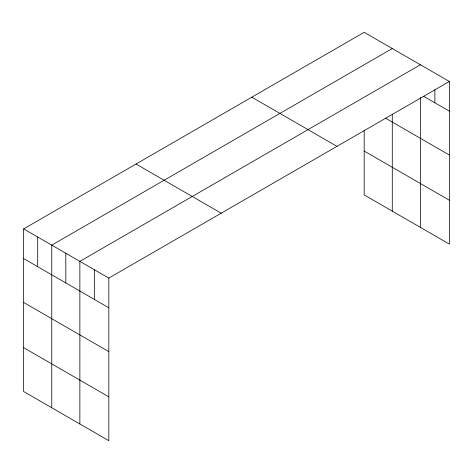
<?xml version="1.0" encoding="UTF-8"?>
<svg xmlns="http://www.w3.org/2000/svg" width="473" height="473" viewBox="0 0 473 473"><rect width="100%" height="100%" fill="white"/><g stroke="black" fill="none" stroke-linecap="round" stroke-linejoin="round"><path stroke-width="0.71" d="M420.391 97.367L420.391 227.377M23.65 228.908L108.82 278.083L108.82 440.694L23.65 391.52L23.65 228.908L364.18 32.306L449.35 81.48L449.35 244.092L364.18 194.917L364.18 130.246M392.283 48.53L51.758 245.132L51.758 407.75M420.391 64.76L79.866 261.362L79.866 423.979M108.82 278.083L449.35 81.48M423.542 96.261L449.35 111.161M385.259 118.025L449.35 155.032M364.18 151.053L449.35 200.227M251.802 97.184L336.977 146.358M136.023 164.03L221.198 213.199M23.65 258.589L108.82 307.763M23.65 302.46L108.82 351.628M23.65 347.655L108.82 396.829M434.87 89.769L434.87 102.801M392.283 114.04L392.283 211.147M94.346 269.722L94.346 299.403M65.812 253.25L65.812 282.931M37.704 237.02L37.704 266.701"/></g></svg>
